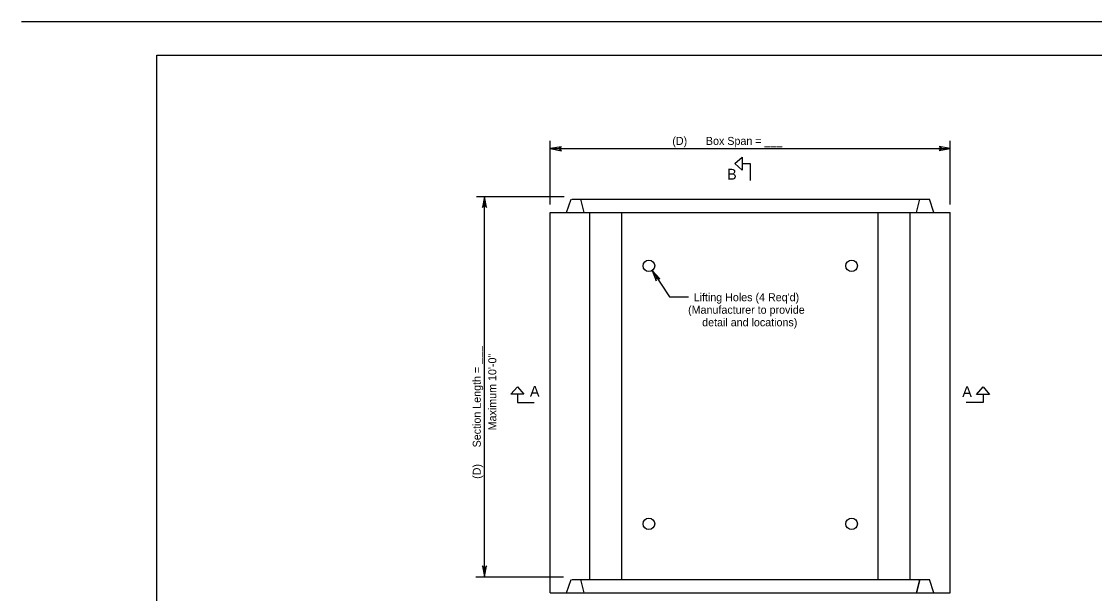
# Model space of a CAD drawing. Extents: x 499999.87 to 500002.82, y 499999.96 to 500001.79.
# Drawn here: x 499999.866 to 500001.186, y 500001.088 to 500001.792 of the extents above; entities that cross this region are included whole.
import ezdxf

# ---------------------------------------------------------------- set-up
doc = ezdxf.new("R2010")
doc.units = 0
doc.layers.add('1', color=7, linetype='Continuous')
doc.layers.add('2', color=7, linetype='Continuous')

msp = doc.modelspace()

# ---------------------------------------------------------------- linework, layer by layer
at = {"layer": '1'}
for p, q in [((499999.8665, 500001.7917), (500002.8248, 500001.7917)), ((500000.0331, 500000), (500000.0331, 500001.75)), ((500000.0331, 500001.75), (500002.7831, 500001.75)), ((500000.5167, 500001.6352), (500001.0089, 500001.6352)), ((500000.4262, 500001.5764), (500000.5338, 500001.5764)), ((500000.5367, 500001.5568), (500000.5427, 500001.5732)), ((500000.5584, 500001.5568), (500000.5545, 500001.5732)), ((500000.9675, 500001.5568), (500000.9715, 500001.5732)), ((500000.9888, 500001.5568), (500000.9833, 500001.5732)), ((500000.4252, 500001.1083), (500000.5331, 500001.1083)), ((500000.5367, 500001.0886), (500000.5427, 500001.105)), ((500000.5584, 500001.0886), (500000.5545, 500001.105)), ((500000.9675, 500001.0886), (500000.9715, 500001.105)), ((500000.9678, 500001.0886), (500000.9718, 500001.105)), ((500000.9888, 500001.0886), (500000.9833, 500001.105))]:
    msp.add_line(p, q, dxfattribs=at)
for points in [[(500000.5167, 500001.6352), (500000.5305, 500001.6325), (500000.5269, 500001.6352), (500000.5305, 500001.6375)], [(500001.0089, 500001.6352), (500000.9951, 500001.6378), (500000.9987, 500001.6352), (500000.9951, 500001.6329)], [(500000.7438, 500001.6168), (500000.753, 500001.6247), (500000.753, 500001.6089)], [(500000.436, 500001.5764), (500000.4334, 500001.5627), (500000.436, 500001.5663), (500000.4383, 500001.5627)], [(500000.6421, 500001.4852), (500000.6473, 500001.4724), (500000.6476, 500001.4767), (500000.6516, 500001.4751)], [(500000.4685, 500001.333), (500000.4764, 500001.3422), (500000.4843, 500001.333)], [(500001.0413, 500001.3327), (500001.0492, 500001.3422), (500001.0571, 500001.3327)], [(500000.436, 500001.1083), (500000.4386, 500001.122), (500000.436, 500001.1184), (500000.4337, 500001.122)]]:
    msp.add_lwpolyline(points, close=True, dxfattribs=at)
for points in [[(500000.753, 500001.6168), (500000.7628, 500001.6168), (500000.7628, 500001.5961)], [(500000.4764, 500001.333), (500000.4764, 500001.3228), (500000.497, 500001.3228)], [(500001.0492, 500001.3327), (500001.0492, 500001.3228), (500001.0285, 500001.3228)]]:
    msp.add_lwpolyline(points, dxfattribs=at)
at = {"layer": '2'}
for p, q in [((500000.5167, 500001.5666), (500000.5167, 500001.645)), ((500001.0089, 500001.5666), (500001.0089, 500001.645)), ((500000.436, 500001.1083), (500000.436, 500001.5764)), ((500000.5436, 500001.5732), (500000.9833, 500001.5732)), ((500000.5167, 500001.0886), (500000.5167, 500001.5568)), ((500000.5167, 500001.5568), (500001.0089, 500001.5568)), ((500000.5656, 500001.105), (500000.5656, 500001.5568)), ((500000.605, 500001.105), (500000.605, 500001.5568)), ((500000.9203, 500001.105), (500000.9203, 500001.5568)), ((500000.9596, 500001.105), (500000.9596, 500001.5568)), ((500001.0089, 500001.0886), (500001.0089, 500001.5568)), ((500000.5436, 500001.105), (500000.9833, 500001.105)), ((500000.5167, 500001.0886), (500001.0089, 500001.0886))]:
    msp.add_line(p, q, dxfattribs=at)
msp.add_lwpolyline([(500000.6421, 500001.4852), (500000.6634, 500001.4528), (500000.6867, 500001.4528)], dxfattribs=at)
for centre in [(500000.6382, 500001.491), (500000.8875, 500001.491), (500000.6382, 500001.1737), (500000.8875, 500001.1737)]:
    msp.add_circle(centre, 0.0071, dxfattribs=at)

# ---------------------------------------------------------------- texts
at = {"layer": '1'}
for s, p in [('B', (500000.7343, 500001.5971)), ('A', (500000.4918, 500001.3301)), ('A', (500001.0236, 500001.3297))]:
    msp.add_text(s, height=0.0133, dxfattribs=at).set_placement(p)
at = {"layer": '2'}
for s, height, p in [('(D)', 0.00984, (500000.667, 500001.6398)), ('Box Span = ___', 0.009843, (500000.7083, 500001.6398)), ("Lifting Holes (4 Req'd)", 0.009843, (500000.6932, 500001.4475)), ('(Manufacturer to provide', 0.009843, (500000.6864, 500001.4321)), ('detail and locations)', 0.009843, (500000.7037, 500001.4167))]:
    msp.add_text(s, height=height, dxfattribs=at).set_placement(p)
for s, height, p in [('Section Length = ___', 0.009843, (500000.4314, 500001.2677)), ('Maximum 10\'-0"', 0.009843, (500000.4505, 500001.2887)), ('(D)', 0.00984, (500000.4314, 500001.229))]:
    msp.add_text(s, height=height, rotation=90, dxfattribs=at).set_placement(p)

doc.saveas('drawing.dxf')
